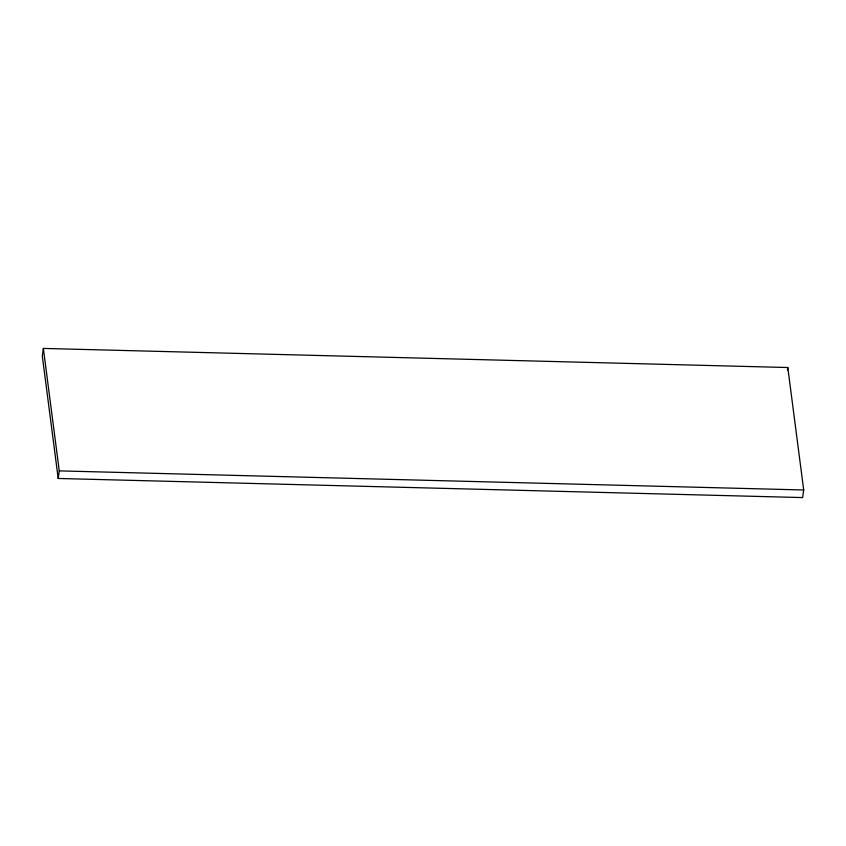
<?xml version="1.0" encoding="UTF-8"?>
<svg xmlns="http://www.w3.org/2000/svg" width="846" height="846" viewBox="0 0 846 846"><rect width="100%" height="100%" fill="white"/><g stroke="black" fill="none" stroke-linecap="round" stroke-linejoin="round"><path stroke-width="1.27" d="M43.358 348.425L42.3 356.018L58.205 478.476L802.643 497.575L803.7 489.982L787.795 367.524L43.358 348.425L59.262 470.884L58.205 478.476M787.446 370.062L787.795 367.524M59.262 470.884L803.7 489.982"/></g></svg>
